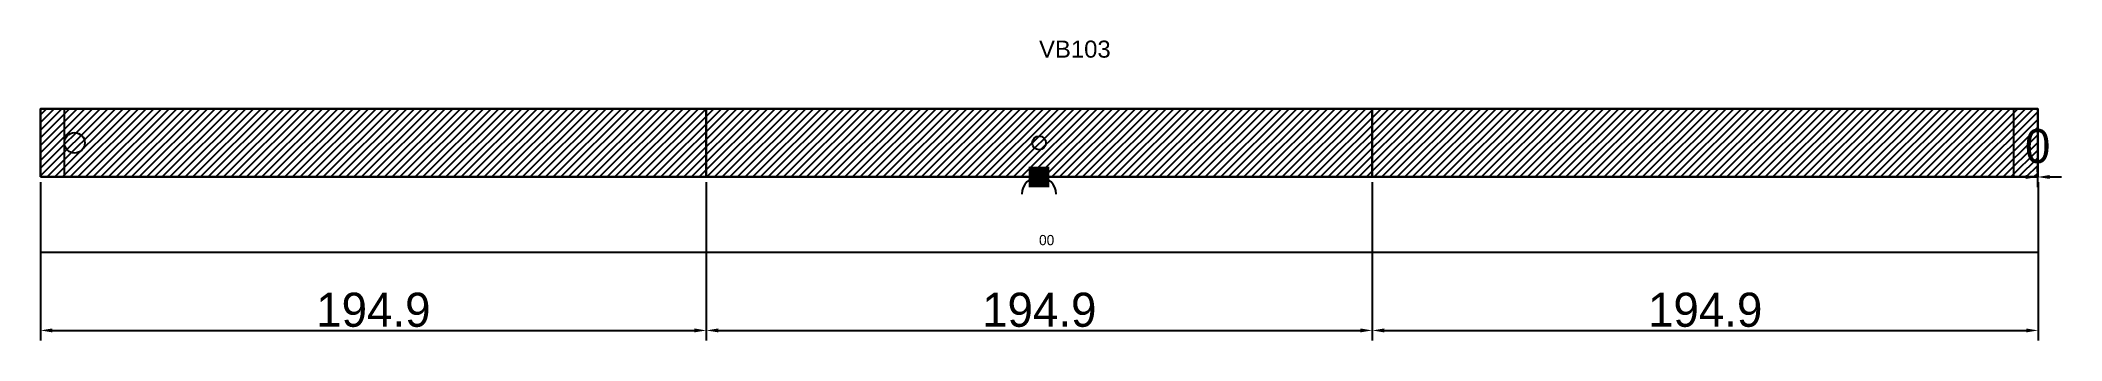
# Model space of a CAD drawing. Header units: metres. Extents: x 12796 to 13387, y 13111 to 13199.
import ezdxf

# ---------------------------------------------------------------- set-up
doc = ezdxf.new("R2010")
doc.units = ezdxf.units.M
for name, color, linetype in [('00 - FELIPE', 2, 'CONTINUOUS'), ('COTA', 241, 'CONTINUOUS'), ('Escoras', 2, 'CONTINUOUS'), ('Forcador', 251, 'CONTINUOUS'), ('Hachura', 251, 'CONTINUOUS'), ('NOMENCLATURA', 7, 'CONTINUOUS'), ('Painéis', 200, 'CONTINUOUS'), ('REAPROVEITAMENTO', 251, 'CONTINUOUS'), ('SARR_2.2x7', 40, 'CONTINUOUS')]:
    doc.layers.add(name, color=color, linetype=linetype)
doc.styles.add('STR_STANDARD', font='arial.ttf')
doc.dimstyles.new('EZ DXF', dxfattribs={"dimtxt": 10, "dimasz": 3.5, "dimexe": 3, "dimexo": 1.5, "dimgap": 1, "dimtad": 1, "dimdec": 1, "dimdsep": 46, "dimcen": 2.5, "dimazin": 3, "dimtfac": 1, "dimtmove": 0, "dimatfit": 3})

msp = doc.modelspace()

# ---------------------------------------------------------------- hatches: boundary and pattern name
at = {"layer": 'REAPROVEITAMENTO'}
h = msp.add_hatch(dxfattribs=at)
h.set_pattern_fill('ANSI31', scale=0.5)
h.paths.add_polyline_path([(12795.59, 13158.99), (13380.15, 13158.99), (13380.15, 13178.99), (12795.59, 13178.99)])
h = msp.add_hatch(dxfattribs=at)
h.set_pattern_fill('ANSI31', scale=0.5)
h.paths.add_polyline_path([(12795.59, 13158.99), (13380.15, 13158.99), (13380.15, 13178.99), (12795.59, 13178.99)])

# ---------------------------------------------------------------- linework, layer by layer
at = {"layer": '00 - FELIPE'}
msp.add_line((12795.59, 13136.99), (13380.15, 13136.99), dxfattribs=at)
msp.add_line((12795.59, 13136.99), (13380.15, 13136.99), dxfattribs=at)
at = {"layer": 'Escoras'}
msp.add_circle((13087.87, 13168.99), 2, dxfattribs=at)
msp.add_circle((13087.87, 13168.99), 2, dxfattribs=at)
at = {"layer": 'Forcador'}
msp.add_circle((12805.59, 13168.99), 3, dxfattribs=at)
msp.add_circle((12805.59, 13168.99), 3, dxfattribs=at)
at = {"layer": 'Hachura'}
msp.add_solid([(13084.87, 13161.99), (13090.87, 13161.99), (13084.87, 13155.99), (13090.87, 13155.99)], dxfattribs=at)
msp.add_solid([(13084.87, 13161.99), (13090.87, 13161.99), (13084.87, 13155.99), (13090.87, 13155.99)], dxfattribs=at)
at = {"layer": 'Painéis'}
for points in [[(12795.59, 13158.99), (12795.59, 13178.99)], [(12795.59, 13178.99), (13380.15, 13178.99)], [(12795.59, 13158.99), (12795.59, 13178.99)], [(12795.59, 13178.99), (13380.15, 13178.99)], [(12990.49, 13158.99), (12990.49, 13178.99)], [(12990.49, 13158.99), (12990.49, 13178.99)], [(13185.39, 13158.99), (13185.39, 13178.99)], [(13185.39, 13158.99), (13185.39, 13178.99)], [(13380.15, 13158.99), (13380.15, 13178.99)], [(13380.15, 13158.99), (13380.15, 13178.99)], [(12795.59, 13158.99), (13380.15, 13158.99)], [(12795.59, 13158.99), (13380.15, 13158.99)]]:
    msp.add_lwpolyline(points, close=True, dxfattribs=at)
msp.add_arc((13087.87, 13153.99), 5, 0, 180, dxfattribs=at)
msp.add_arc((13087.87, 13153.99), 5, 0, 180, dxfattribs=at)
at = {"layer": 'SARR_2.2x7'}
for p, q in [((12802.59, 13158.99), (12802.59, 13178.99)), ((12802.59, 13158.99), (12802.59, 13178.99)), ((13373.15, 13158.99), (13373.15, 13178.99)), ((13373.15, 13158.99), (13373.15, 13178.99))]:
    msp.add_line(p, q, dxfattribs=at)

# ---------------------------------------------------------------- texts
at = {"layer": '00 - FELIPE'}
msp.add_text('00', height=3, dxfattribs=at).set_placement((13087.87, 13138.99))
msp.add_text('00', height=3, dxfattribs=at).set_placement((13087.87, 13138.99))
at = {"layer": 'NOMENCLATURA', "style": 'STR_STANDARD'}
msp.add_text('VB103', height=5, dxfattribs=at).set_placement((13087.87, 13193.99))
msp.add_text('VB103', height=5, dxfattribs=at).set_placement((13087.87, 13193.99))

# ---------------------------------------------------------------- dimensions: what is measured, and where the dimension line sits
at = {"layer": 'COTA'}
for base, p1, p2 in [((13380.147933, 13158.9905), (13380.147933, 13158.9905), (13380.147933, 13178.9905)), ((13380.147933, 13158.9905), (13380.147933, 13158.9905), (13380.147933, 13178.9905)), ((12795.59, 13113.99), (12795.59, 13158.99), (12990.49, 13158.99)), ((12795.59, 13113.99), (12795.59, 13158.99), (12990.49, 13158.99)), ((12990.49, 13113.99), (12990.49, 13158.99), (13185.39, 13158.99)), ((12990.49, 13113.99), (12990.49, 13158.99), (13185.39, 13158.99)), ((13185.39, 13113.99), (13185.39, 13158.99), (13380.29, 13158.99)), ((13185.39, 13113.99), (13185.39, 13158.99), (13380.29, 13158.99))]:
    msp.add_linear_dim(base=base, p1=p1, p2=p2, dimstyle='EZ DXF', dxfattribs=at).render()

doc.saveas('drawing.dxf')
